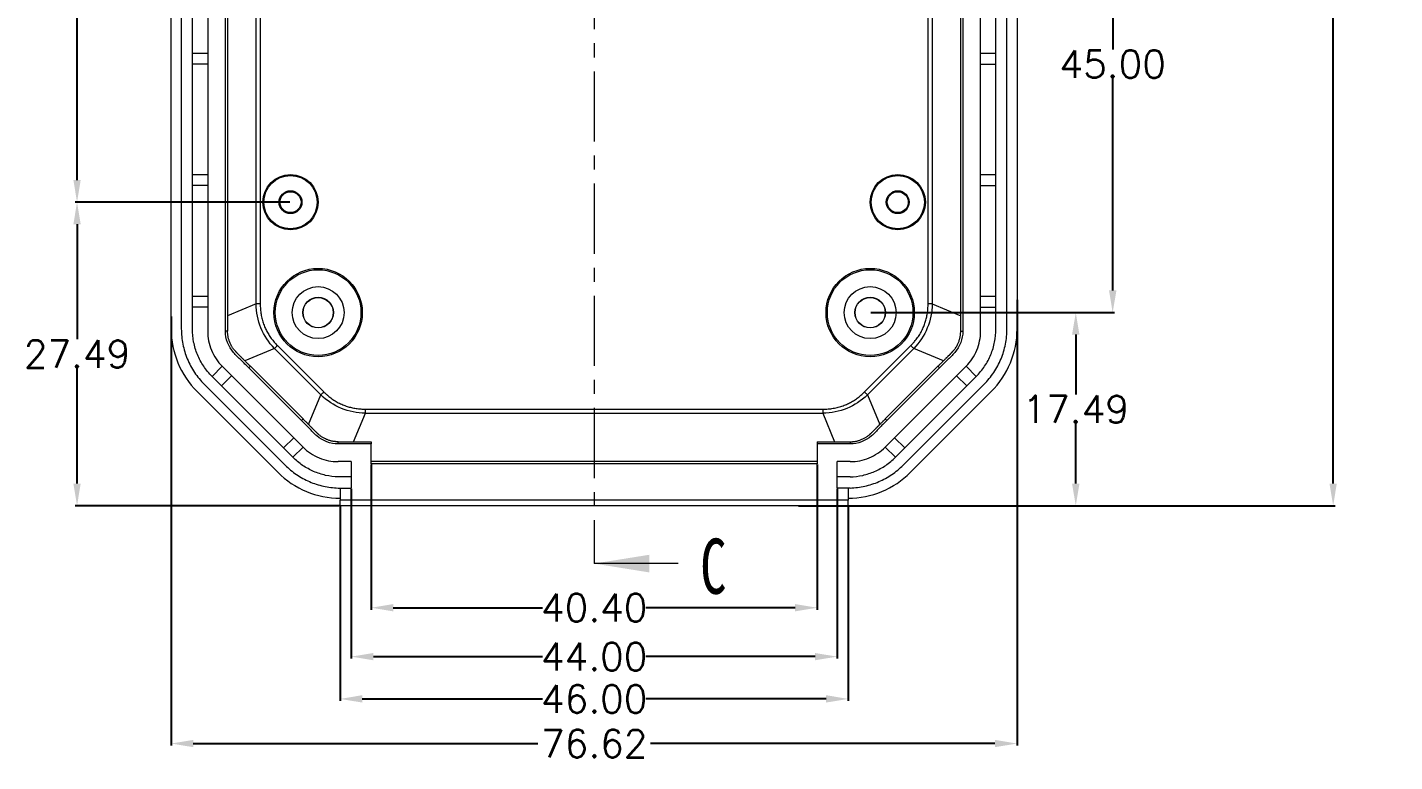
# Model space of a CAD drawing. Header units: inches. Extents: x 1153 to 3519, y 573 to 968.
# Drawn here: x 3126.4 to 3250.3, y 725.1 to 791.6 of the extents above; entities that cross this region are included whole.
import ezdxf

# ---------------------------------------------------------------- set-up
doc = ezdxf.new("R2010")
doc.units = ezdxf.units.IN
doc.linetypes.add('CENTER', pattern=[10.16, 6.35, -1.27, 1.27, -1.27])
doc.styles.add('SLDTEXTSTYLE6', font='TXT', dxfattribs={"width": 0.7})
doc.styles.get("Standard").update_dxf_attribs({"font": 'txt', "bigfont": 'gbcbig.shx'})
doc.dimstyles.new('2.5', dxfattribs={"dimtxt": 2.5, "dimasz": 2, "dimexe": 0.18, "dimexo": 0.0625, "dimgap": 0.09, "dimtad": 0, "dimtih": 1, "dimtoh": 1, "dimzin": 0, "dimdsep": 46, "dimtxsty": 'Standard', "dimcen": 2, "dimadec": 0, "dimazin": 0, "dimtfac": 1, "dimtofl": 0, "dimtmove": 0, "dimatfit": 3, "dimfxl": 1, "dimtolj": 1, "dimtzin": 0, "dimarcsym": 0})

# ---------------------------------------------------------------- blocks, each defined once
blk = doc.blocks.new('*D119')
at = {"color": 0, "lineweight": -2, "transparency": 16777216}
for p, q in [((3216.06, 766.94), (3216.06, 726.57)), ((3139.45, 765.42), (3139.45, 726.57)), ((3141.45, 726.75), (3172.67, 726.75)), ((3214.06, 726.75), (3182.85, 726.75))]:
    blk.add_line(p, q, dxfattribs=at)
at = {"color": 0, "transparency": 16777216}
for points in [[(3141.45, 727.08), (3141.45, 726.42), (3139.45, 726.75)], [(3214.06, 727.08), (3214.06, 726.42), (3216.06, 726.75)]]:
    blk.add_solid(points, dxfattribs=at)
at = {"layer": 'Defpoints', "color": 0, "transparency": 16777216}
for p in [(3216.06, 767.01), (3139.45, 765.48), (3139.45, 726.75)]:
    blk.add_point(p, dxfattribs=at)
at = {"color": 0, "transparency": 16777216, "insert": (3177.76, 726.75), "char_height": 2.5, "attachment_point": 5}
blk.add_mtext('\\A1;76.62', dxfattribs=at)
blk = doc.blocks.new('*D120')
at = {"color": 0, "lineweight": -2, "transparency": 16777216}
for p, q in [((3200.82, 873.27), (3244.87, 873.27)), ((3244.69, 871.27), (3244.69, 812.12)), ((3244.69, 750.29), (3244.69, 809.44)), ((3200.82, 748.29), (3244.87, 748.29))]:
    blk.add_line(p, q, dxfattribs=at)
at = {"color": 0, "transparency": 16777216}
for points in [[(3244.36, 871.27), (3245.02, 871.27), (3244.69, 873.27)], [(3244.36, 750.29), (3245.02, 750.29), (3244.69, 748.29)]]:
    blk.add_solid(points, dxfattribs=at)
at = {"layer": 'Defpoints', "color": 0, "transparency": 16777216}
for p in [(3200.76, 873.27), (3244.69, 873.27), (3200.76, 748.29)]:
    blk.add_point(p, dxfattribs=at)
at = {"color": 0, "transparency": 16777216, "insert": (3244.69, 810.78), "char_height": 2.5, "attachment_point": 5}
blk.add_mtext('\\A1;124.98', dxfattribs=at)
blk = doc.blocks.new('*D123')
at = {"color": 0, "lineweight": -2, "transparency": 16777216}
for p, q in [((3157.56, 752.02), (3157.56, 738.87)), ((3197.96, 752.02), (3197.96, 738.87)), ((3159.56, 739.05), (3173.08, 739.05)), ((3195.96, 739.05), (3182.43, 739.05))]:
    blk.add_line(p, q, dxfattribs=at)
at = {"color": 0, "transparency": 16777216}
for points in [[(3159.56, 739.38), (3159.56, 738.72), (3157.56, 739.05)], [(3195.96, 739.38), (3195.96, 738.72), (3197.96, 739.05)]]:
    blk.add_solid(points, dxfattribs=at)
at = {"layer": 'Defpoints', "color": 0, "transparency": 16777216}
for p in [(3157.56, 752.08), (3197.96, 752.08), (3197.96, 739.05)]:
    blk.add_point(p, dxfattribs=at)
at = {"color": 0, "transparency": 16777216, "insert": (3177.76, 739.05), "char_height": 2.5, "attachment_point": 5}
blk.add_mtext('\\A1;40.40', dxfattribs=at)
blk = doc.blocks.new('*D124')
at = {"color": 0, "lineweight": -2, "transparency": 16777216}
for p, q in [((3154.76, 748.23), (3154.76, 730.61)), ((3200.76, 748.23), (3200.76, 730.61)), ((3156.76, 730.79), (3173.08, 730.79)), ((3198.76, 730.79), (3182.43, 730.79))]:
    blk.add_line(p, q, dxfattribs=at)
at = {"color": 0, "transparency": 16777216}
for points in [[(3156.76, 731.13), (3156.76, 730.46), (3154.76, 730.79)], [(3198.76, 731.13), (3198.76, 730.46), (3200.76, 730.79)]]:
    blk.add_solid(points, dxfattribs=at)
at = {"layer": 'Defpoints', "color": 0, "transparency": 16777216}
for p in [(3154.76, 748.29), (3200.76, 748.29), (3200.76, 730.79)]:
    blk.add_point(p, dxfattribs=at)
at = {"color": 0, "transparency": 16777216, "insert": (3177.76, 730.79), "char_height": 2.5, "attachment_point": 5}
blk.add_mtext('\\A1;46.00', dxfattribs=at)
blk = doc.blocks.new('*D125')
at = {"color": 0, "lineweight": -2, "transparency": 16777216}
for p, q in [((3155.76, 749.83), (3155.76, 734.44)), ((3199.76, 749.83), (3199.76, 734.44)), ((3157.76, 734.62), (3173.08, 734.62)), ((3197.76, 734.62), (3182.43, 734.62))]:
    blk.add_line(p, q, dxfattribs=at)
at = {"color": 0, "transparency": 16777216}
for points in [[(3157.76, 734.95), (3157.76, 734.29), (3155.76, 734.62)], [(3197.76, 734.95), (3197.76, 734.29), (3199.76, 734.62)]]:
    blk.add_solid(points, dxfattribs=at)
at = {"layer": 'Defpoints', "color": 0, "transparency": 16777216}
for p in [(3155.76, 749.89), (3199.76, 749.89), (3199.76, 734.62)]:
    blk.add_point(p, dxfattribs=at)
at = {"color": 0, "transparency": 16777216, "insert": (3177.76, 734.62), "char_height": 2.5, "attachment_point": 5}
blk.add_mtext('\\A1;44.00', dxfattribs=at)
blk = doc.blocks.new('*D127')
at = {"color": 0, "lineweight": -2, "transparency": 16777216}
for p, q in [((3150.19, 775.78), (3130.74, 775.78)), ((3130.92, 773.78), (3130.92, 763.37)), ((3130.92, 750.29), (3130.92, 760.69)), ((3154.69, 748.29), (3130.74, 748.29))]:
    blk.add_line(p, q, dxfattribs=at)
at = {"color": 0, "transparency": 16777216}
for points in [[(3130.59, 773.78), (3131.25, 773.78), (3130.92, 775.78)], [(3130.59, 750.29), (3131.25, 750.29), (3130.92, 748.29)]]:
    blk.add_solid(points, dxfattribs=at)
at = {"layer": 'Defpoints', "color": 0, "transparency": 16777216}
for p in [(3130.92, 775.78), (3150.26, 775.78), (3154.76, 748.29)]:
    blk.add_point(p, dxfattribs=at)
at = {"color": 0, "transparency": 16777216, "insert": (3130.92, 762.03), "char_height": 2.5, "attachment_point": 5}
blk.add_mtext('\\A1;27.49', dxfattribs=at)
blk = doc.blocks.new('*D128')
at = {"color": 0, "lineweight": -2, "transparency": 16777216}
for p, q in [((3150.19, 820.78), (3130.74, 820.78)), ((3130.92, 818.78), (3130.92, 799.62)), ((3130.92, 777.78), (3130.92, 796.94)), ((3150.19, 775.78), (3130.74, 775.78))]:
    blk.add_line(p, q, dxfattribs=at)
at = {"color": 0, "transparency": 16777216}
for points in [[(3130.59, 818.78), (3131.25, 818.78), (3130.92, 820.78)], [(3130.59, 777.78), (3131.25, 777.78), (3130.92, 775.78)]]:
    blk.add_solid(points, dxfattribs=at)
at = {"layer": 'Defpoints', "color": 0, "transparency": 16777216}
for p in [(3130.92, 820.78), (3150.26, 820.78), (3150.26, 775.78)]:
    blk.add_point(p, dxfattribs=at)
at = {"color": 0, "transparency": 16777216, "insert": (3130.92, 798.28), "char_height": 2.5, "attachment_point": 5}
blk.add_mtext('\\A1;45.00', dxfattribs=at)
blk = doc.blocks.new('*D141')
at = {"color": 0, "lineweight": -2, "transparency": 16777216}
for p, q in [((3202.82, 765.78), (3221.56, 765.78)), ((3221.38, 763.78), (3221.38, 758.37)), ((3221.38, 750.29), (3221.38, 755.69)), ((3196.25, 748.29), (3221.56, 748.29))]:
    blk.add_line(p, q, dxfattribs=at)
at = {"color": 0, "transparency": 16777216}
for points in [[(3221.04, 763.78), (3221.71, 763.78), (3221.38, 765.78)], [(3221.04, 750.29), (3221.71, 750.29), (3221.38, 748.29)]]:
    blk.add_solid(points, dxfattribs=at)
at = {"layer": 'Defpoints', "color": 0, "transparency": 16777216}
for p in [(3202.76, 765.78), (3221.38, 765.78), (3196.19, 748.29)]:
    blk.add_point(p, dxfattribs=at)
at = {"color": 0, "transparency": 16777216, "insert": (3221.38, 757.03), "char_height": 2.5, "attachment_point": 5}
blk.add_mtext('\\A1;17.49', dxfattribs=at)
blk = doc.blocks.new('*D142')
at = {"color": 0, "lineweight": -2, "transparency": 16777216}
for p, q in [((3202.82, 810.78), (3224.9, 810.78)), ((3224.72, 808.78), (3224.72, 789.62)), ((3224.72, 767.78), (3224.72, 786.94)), ((3202.82, 765.78), (3224.9, 765.78))]:
    blk.add_line(p, q, dxfattribs=at)
at = {"color": 0, "transparency": 16777216}
for points in [[(3224.39, 808.78), (3225.06, 808.78), (3224.72, 810.78)], [(3224.39, 767.78), (3225.06, 767.78), (3224.72, 765.78)]]:
    blk.add_solid(points, dxfattribs=at)
at = {"layer": 'Defpoints', "color": 0, "transparency": 16777216}
for p in [(3202.76, 810.78), (3224.72, 810.78), (3202.76, 765.78)]:
    blk.add_point(p, dxfattribs=at)
at = {"color": 0, "transparency": 16777216, "insert": (3224.72, 788.28), "char_height": 2.5, "attachment_point": 5}
blk.add_mtext('\\A1;45.00', dxfattribs=at)

msp = doc.modelspace()

# ---------------------------------------------------------------- linework, layer by layer
at = {"color": 1, "linetype": 'CENTER', "lineweight": 0}
msp.add_line((3177.756, 879.065), (3177.756, 743.047), dxfattribs=at)
at = {"color": 7, "linetype": 'Continuous', "lineweight": 15}
for p, q in [((3139.448, 764.286), (3139.448, 857.271)), ((3140.366, 857.254), (3140.366, 764.304)), ((3142.756, 857.463), (3142.756, 764.094)), ((3144.356, 764.094), (3144.356, 857.463)), ((3144.556, 857.463), (3144.556, 764.094)), ((3210.956, 764.094), (3210.956, 857.463)), ((3211.156, 857.463), (3211.156, 764.094)), ((3212.756, 764.094), (3212.756, 857.463)), ((3215.147, 764.304), (3215.147, 857.254)), ((3216.064, 857.271), (3216.064, 764.286)), ((3147.134, 766.572), (3147.134, 854.986)), ((3147.511, 854.986), (3147.511, 766.572)), ((3208.002, 766.572), (3208.002, 854.986)), ((3208.379, 854.986), (3208.379, 766.572)), ((3141.366, 789.279), (3141.366, 799.279)), ((3214.147, 789.279), (3214.147, 799.279)), ((3141.366, 789.279), (3142.756, 789.279)), ((3141.366, 788.279), (3141.366, 789.279)), ((3212.756, 789.279), (3214.147, 789.279)), ((3214.147, 788.279), (3214.147, 789.279)), ((3142.756, 788.279), (3141.366, 788.279)), ((3141.366, 778.279), (3141.366, 788.279)), ((3212.756, 788.279), (3214.147, 788.279)), ((3214.147, 778.279), (3214.147, 788.279)), ((3141.366, 778.279), (3142.756, 778.279)), ((3141.366, 777.279), (3141.366, 778.279)), ((3212.756, 778.279), (3214.147, 778.279)), ((3214.147, 777.279), (3214.147, 778.279)), ((3142.756, 777.279), (3141.366, 777.279)), ((3141.366, 767.279), (3141.366, 777.279)), ((3212.756, 777.279), (3214.147, 777.279)), ((3214.147, 767.279), (3214.147, 777.279)), ((3141.366, 767.279), (3142.756, 767.279)), ((3141.366, 766.279), (3141.366, 767.279)), ((3212.756, 767.279), (3214.147, 767.279)), ((3214.147, 766.279), (3214.147, 767.279)), ((3142.756, 766.279), (3141.366, 766.279)), ((3141.366, 764.304), (3141.366, 766.279)), ((3147.134, 766.572), (3144.556, 765.495)), ((3147.511, 766.572), (3147.134, 766.572)), ((3208.379, 766.572), (3208.002, 766.572)), ((3208.379, 766.572), (3210.956, 765.495)), ((3212.756, 766.279), (3214.147, 766.279)), ((3214.147, 764.304), (3214.147, 766.279)), ((3144.556, 764.094), (3144.356, 764.094)), ((3210.956, 764.094), (3211.156, 764.094)), ((3148.807, 762.528), (3146.125, 761.407)), ((3153.005, 758.33), (3148.807, 762.528)), ((3149.074, 762.794), (3153.272, 758.596)), ((3202.241, 758.596), (3206.439, 762.794)), ((3206.705, 762.528), (3202.507, 758.33)), ((3209.388, 761.407), (3206.705, 762.528)), ((3144.074, 760.913), (3143.152, 759.991)), ((3144.074, 760.913), (3151.39, 753.596)), ((3146.478, 760.771), (3146.619, 760.913)), ((3151.249, 756), (3146.478, 760.771)), ((3146.619, 760.913), (3151.39, 756.142)), ((3204.122, 753.596), (3211.439, 760.913)), ((3204.122, 756.142), (3208.893, 760.913)), ((3209.035, 760.771), (3204.264, 756)), ((3208.893, 760.913), (3209.035, 760.771)), ((3211.439, 760.913), (3212.361, 759.991)), ((3142.445, 759.284), (3149.761, 751.967)), ((3144, 759.142), (3143.152, 759.991)), ((3144.922, 760.064), (3144, 759.142)), ((3205.751, 751.967), (3213.068, 759.284)), ((3211.512, 759.142), (3210.59, 760.064)), ((3211.512, 759.142), (3212.361, 759.991)), ((3141.791, 758.63), (3149.108, 751.313)), ((3149.62, 753.523), (3144, 759.142)), ((3151.885, 755.648), (3153.005, 758.33)), ((3202.507, 758.33), (3203.628, 755.648)), ((3205.893, 753.523), (3211.512, 759.142)), ((3206.405, 751.313), (3213.722, 758.63)), ((3157.049, 756.656), (3157.049, 757.033)), ((3157.049, 757.033), (3198.464, 757.033)), ((3198.464, 757.033), (3198.464, 756.656)), ((3151.39, 756.142), (3151.249, 756)), ((3155.972, 754.079), (3157.049, 756.656)), ((3157.049, 756.656), (3198.464, 756.656)), ((3198.464, 756.656), (3199.54, 754.079)), ((3204.122, 756.142), (3204.264, 756)), ((3149.62, 753.523), (3150.542, 754.445)), ((3205.893, 753.523), (3204.971, 754.445)), ((3150.468, 752.674), (3149.62, 753.523)), ((3151.39, 753.596), (3150.468, 752.674)), ((3154.572, 753.879), (3154.572, 754.079)), ((3154.572, 754.079), (3157.556, 754.079)), ((3157.556, 753.879), (3154.572, 753.879)), ((3157.556, 754.079), (3157.556, 753.879)), ((3157.556, 752.079), (3157.556, 753.879)), ((3197.956, 754.079), (3200.941, 754.079)), ((3197.956, 754.079), (3197.956, 753.879)), ((3200.941, 753.879), (3197.956, 753.879)), ((3197.956, 753.879), (3197.956, 752.079)), ((3200.941, 754.079), (3200.941, 753.879)), ((3204.122, 753.596), (3205.044, 752.674)), ((3205.044, 752.674), (3205.893, 753.523)), ((3155.756, 752.279), (3154.572, 752.279)), ((3155.756, 752.279), (3155.756, 749.891)), ((3197.956, 752.292), (3157.556, 752.292)), ((3197.956, 752.079), (3157.556, 752.079)), ((3200.941, 752.279), (3199.756, 752.279)), ((3199.756, 749.891), (3199.756, 752.279)), ((3155.756, 750.892), (3154.572, 750.892)), ((3200.941, 750.892), (3199.756, 750.892)), ((3154.572, 749.891), (3154.756, 749.891)), ((3154.756, 749.891), (3154.756, 748.788)), ((3154.756, 749.891), (3155.756, 749.891)), ((3200.756, 749.891), (3199.756, 749.891)), ((3200.756, 749.891), (3200.756, 748.788)), ((3200.941, 749.891), (3200.756, 749.891)), ((3200.756, 748.788), (3154.756, 748.788)), ((3154.756, 748.288), (3154.756, 748.788)), ((3200.756, 748.288), (3154.756, 748.288)), ((3200.756, 748.288), (3200.756, 748.788))]:
    msp.add_line(p, q, dxfattribs=at)
at = {"color": 7, "linetype": 'Continuous', "lineweight": 0}
msp.add_line((3185.356, 743.047), (3177.756, 743.047), dxfattribs=at)
at = {"color": 7, "linetype": 'Continuous', "lineweight": 15, "flags": 128}
for points in [[(3148.807, 762.528), (3148.84, 762.56), (3148.872, 762.593), (3148.905, 762.626), (3148.939, 762.659), (3148.972, 762.693), (3149.006, 762.726), (3149.04, 762.76), (3149.074, 762.794)], [(3206.439, 762.794), (3206.473, 762.76), (3206.507, 762.726), (3206.54, 762.693), (3206.574, 762.659), (3206.607, 762.626), (3206.64, 762.593), (3206.673, 762.56), (3206.705, 762.528)], [(3153.272, 758.596), (3153.238, 758.562), (3153.204, 758.528), (3153.17, 758.495), (3153.137, 758.461), (3153.103, 758.428), (3153.07, 758.395), (3153.038, 758.362), (3153.005, 758.33)], [(3202.507, 758.33), (3202.475, 758.362), (3202.442, 758.395), (3202.409, 758.428), (3202.376, 758.461), (3202.342, 758.495), (3202.309, 758.528), (3202.275, 758.562), (3202.241, 758.596)]]:
    msp.add_lwpolyline(points, dxfattribs=at)
at = {"color": 7, "linetype": 'Continuous', "lineweight": 15}
for centre, radius in [((3150.256, 775.779), 2.5), ((3150.256, 775.779), 2.413), ((3205.256, 775.779), 2.5), ((3205.256, 775.779), 2.413), ((3150.256, 775.779), 1.037), ((3150.256, 775.779), 0.95), ((3205.256, 775.779), 1.037), ((3205.256, 775.779), 0.95), ((3152.756, 765.779), 4), ((3152.756, 765.779), 3.878), ((3202.756, 765.779), 4), ((3202.756, 765.779), 3.878), ((3152.756, 765.779), 2.35), ((3202.756, 765.779), 2.35), ((3152.756, 765.779), 1.385), ((3152.756, 765.779), 1.367), ((3202.756, 765.779), 1.385), ((3202.756, 765.779), 1.367)]:
    msp.add_circle(centre, radius, dxfattribs=at)
for centre, major_axis, start_param, end_param in [((3147.45, 764.289), (5.659, 5.659), 2.3563468, 3.1415927), ((3208.063, 764.289), (5.659, -5.659), 0, 0.7852459), ((3154.766, 756.972), (-5.659, -5.659), 0, 0.7843295), ((3200.747, 756.972), (-5.659, 5.659), 2.3572632, 3.1415927)]:
    msp.add_ellipse(centre, major_axis=major_axis, ratio=0.9996955, start_param=start_param, end_param=end_param, dxfattribs=at)
for points in [[(3148.807, 762.528), (3147.73, 763.652), (3147.167, 765.012), (3147.134, 766.572)], [(3208.379, 766.572), (3208.345, 765.012), (3207.783, 763.652), (3206.705, 762.528)], [(3157.049, 756.656), (3155.489, 756.69), (3154.13, 757.253), (3153.005, 758.33)], [(3202.507, 758.33), (3201.383, 757.253), (3200.023, 756.69), (3198.464, 756.656)]]:
    msp.add_open_spline(points, degree=3, dxfattribs=at)
for points, knots in [([(3147.511, 766.572), (3147.512, 766.49), (3147.514, 766.329), (3147.529, 766.09), (3147.553, 765.854), (3147.587, 765.622), (3147.63, 765.394), (3147.684, 765.169), (3147.746, 764.949), (3147.819, 764.732), (3147.923, 764.463), (3148.071, 764.145), (3148.274, 763.785), (3148.51, 763.439), (3148.775, 763.105), (3148.973, 762.899), (3149.074, 762.794)], [0, 0, 0, 0, 0.0579368, 0.1150501, 0.1714369, 0.2271979, 0.2824374, 0.3372624, 0.3917826, 0.4461095, 0.5003557, 0.5979672, 0.6960997, 0.7954031, 0.896505, 1, 1, 1, 1]), ([(3206.439, 762.794), (3206.496, 762.852), (3206.608, 762.967), (3206.767, 763.147), (3206.916, 763.33), (3207.056, 763.518), (3207.186, 763.71), (3207.307, 763.906), (3207.418, 764.107), (3207.519, 764.311), (3207.636, 764.575), (3207.756, 764.904), (3207.866, 765.304), (3207.944, 765.715), (3207.993, 766.139), (3207.999, 766.426), (3208.002, 766.572)], [0, 0, 0, 0, 0.0578095, 0.1148088, 0.1710955, 0.2267708, 0.2819393, 0.3367088, 0.3911891, 0.4454918, 0.4997299, 0.5973674, 0.6955773, 0.7950083, 0.8962853, 1, 1, 1, 1]), ([(3140.366, 764.304), (3140.366, 763.836), (3140.412, 763.373), (3140.594, 762.456), (3140.729, 762.013), (3140.994, 761.374), (3141.093, 761.165), (3141.312, 760.755), (3141.432, 760.554), (3141.82, 759.974), (3142.114, 759.615), (3142.445, 759.284)], [0, 0, 0, 0, 0.25, 0.25, 0.5, 0.5, 0.625, 0.625, 0.75, 0.75, 1, 1, 1, 1]), ([(3143.152, 759.991), (3142.868, 760.275), (3142.614, 760.584), (3142.168, 761.253), (3141.982, 761.603), (3141.754, 762.152), (3141.687, 762.339), (3141.571, 762.721), (3141.522, 762.917), (3141.405, 763.505), (3141.366, 763.902), (3141.366, 764.304)], [0, 0, 0, 0, 0.25, 0.25, 0.5, 0.5, 0.625, 0.625, 0.75, 0.75, 1, 1, 1, 1]), ([(3212.361, 759.991), (3212.645, 760.275), (3212.898, 760.584), (3213.344, 761.253), (3213.531, 761.603), (3213.758, 762.152), (3213.825, 762.339), (3213.941, 762.721), (3213.991, 762.917), (3214.108, 763.505), (3214.147, 763.902), (3214.147, 764.304)], [0, 0, 0, 0, 0.25, 0.25, 0.5, 0.5, 0.625, 0.625, 0.75, 0.75, 1, 1, 1, 1]), ([(3213.068, 759.284), (3213.399, 759.615), (3213.694, 759.974), (3214.213, 760.752), (3214.43, 761.161), (3214.695, 761.8), (3214.773, 762.017), (3214.908, 762.462), (3214.965, 762.69), (3215.101, 763.374), (3215.147, 763.836), (3215.147, 764.304)], [0, 0, 0, 0, 0.25, 0.25, 0.5, 0.5, 0.625, 0.625, 0.75, 0.75, 1, 1, 1, 1]), ([(3142.756, 764.094), (3142.756, 763.797), (3142.785, 763.505), (3142.899, 762.931), (3142.986, 762.645), (3143.211, 762.101), (3143.349, 761.843), (3143.675, 761.354), (3143.864, 761.123), (3144.074, 760.913)], [0, 0, 0, 0, 0.25, 0.25, 0.5, 0.5, 0.75, 0.75, 1, 1, 1, 1]), ([(3146.478, 760.771), (3146.247, 761.003), (3146.02, 761.238), (3145.549, 761.692), (3145.305, 761.909), (3144.649, 762.692), (3144.356, 763.392), (3144.356, 764.094)], [0, 0, 0, 0, 0.25, 0.25, 0.5, 0.5, 1, 1, 1, 1]), ([(3145.237, 762.303), (3145.216, 762.326), (3145.178, 762.37), (3145.12, 762.442), (3145.067, 762.514), (3144.992, 762.621), (3144.902, 762.765), (3144.809, 762.95), (3144.751, 763.084), (3144.703, 763.214), (3144.667, 763.325), (3144.635, 763.444), (3144.607, 763.566), (3144.585, 763.692), (3144.571, 763.804), (3144.562, 763.904), (3144.557, 764), (3144.557, 764.064), (3144.556, 764.094)], [0, 0, 0, 0, 0.0742438, 0.1404839, 0.1989761, 0.2500958, 0.3747272, 0.4354337, 0.5000628, 0.5569786, 0.6249049, 0.6718595, 0.7501485, 0.8233378, 0.875173, 0.9219694, 0.9630923, 1, 1, 1, 1]), ([(3211.156, 764.094), (3211.156, 763.392), (3210.863, 762.692), (3210.208, 761.909), (3209.964, 761.692), (3209.493, 761.238), (3209.266, 761.003), (3209.035, 760.771)], [0, 0, 0, 0, 0.5, 0.5, 0.75, 0.75, 1, 1, 1, 1]), ([(3210.276, 762.303), (3210.296, 762.326), (3210.335, 762.37), (3210.392, 762.442), (3210.445, 762.513), (3210.52, 762.62), (3210.609, 762.763), (3210.701, 762.947), (3210.759, 763.081), (3210.808, 763.211), (3210.844, 763.324), (3210.876, 763.444), (3210.904, 763.566), (3210.926, 763.691), (3210.941, 763.804), (3210.95, 763.904), (3210.955, 764), (3210.956, 764.064), (3210.956, 764.094)], [0, 0, 0, 0, 0.0742676, 0.1404159, 0.19868, 0.2494163, 0.3735143, 0.4344379, 0.4986022, 0.5550465, 0.6238038, 0.6728418, 0.7492658, 0.8231906, 0.8746956, 0.9217541, 0.9630402, 1, 1, 1, 1]), ([(3211.439, 760.913), (3211.649, 761.123), (3211.835, 761.35), (3212.16, 761.837), (3212.301, 762.1), (3212.526, 762.644), (3212.611, 762.924), (3212.727, 763.5), (3212.756, 763.797), (3212.756, 764.094)], [0, 0, 0, 0, 0.25, 0.25, 0.5, 0.5, 0.75, 0.75, 1, 1, 1, 1]), ([(3145.237, 762.303), (3145.245, 762.294), (3145.261, 762.275), (3145.283, 762.251), (3145.305, 762.229), (3145.33, 762.203), (3145.36, 762.172), (3145.396, 762.136), (3145.436, 762.096), (3145.49, 762.042), (3145.56, 761.972), (3145.618, 761.915), (3145.666, 761.867), (3145.712, 761.82), (3145.754, 761.779), (3145.796, 761.737), (3145.837, 761.695), (3145.879, 761.654), (3145.911, 761.622), (3145.926, 761.607)], [0, 0, 0, 0, 0.0391742, 0.0808005, 0.1254726, 0.1703265, 0.2520023, 0.3252974, 0.3775188, 0.4432824, 0.501354, 0.5554279, 0.6260282, 0.6825054, 0.7507685, 0.81324, 0.8755883, 0.9411533, 1, 1, 1, 1]), ([(3210.276, 762.303), (3210.259, 762.283), (3210.226, 762.243), (3210.172, 762.183), (3210.109, 762.116), (3210.033, 762.037), (3209.916, 761.921), (3209.766, 761.777), (3209.646, 761.663), (3209.587, 761.607)], [0, 0, 0, 0, 0.0800343, 0.1624323, 0.2474149, 0.3622985, 0.4964027, 0.7481586, 1, 1, 1, 1]), ([(3209.587, 761.607), (3209.602, 761.621), (3209.634, 761.653), (3209.691, 761.71), (3209.748, 761.768), (3209.808, 761.827), (3209.857, 761.877), (3209.905, 761.925), (3209.953, 761.973), (3210, 762.02), (3210.044, 762.064), (3210.084, 762.103), (3210.12, 762.139), (3210.151, 762.17), (3210.178, 762.198), (3210.206, 762.227), (3210.238, 762.261), (3210.264, 762.289), (3210.276, 762.303)], [0, 0, 0, 0, 0.0571808, 0.1253514, 0.2509581, 0.3270034, 0.3943504, 0.4543717, 0.5016881, 0.5404449, 0.5799074, 0.6263214, 0.6813764, 0.7513904, 0.814087, 0.8762953, 0.9386946, 1, 1, 1, 1]), ([(3146.619, 760.913), (3146.606, 760.926), (3146.579, 760.953), (3146.536, 760.996), (3146.488, 761.044), (3146.426, 761.106), (3146.351, 761.182), (3146.26, 761.272), (3146.168, 761.364), (3146.077, 761.455), (3145.994, 761.539), (3145.949, 761.583), (3145.926, 761.607)], [0, 0, 0, 0, 0.0522409, 0.1110467, 0.1769361, 0.2502856, 0.377236, 0.5026454, 0.6357827, 0.7515141, 0.8688523, 1, 1, 1, 1]), ([(3208.893, 760.913), (3208.906, 760.926), (3208.933, 760.953), (3208.976, 760.995), (3209.023, 761.043), (3209.086, 761.106), (3209.161, 761.181), (3209.251, 761.271), (3209.343, 761.363), (3209.435, 761.455), (3209.519, 761.538), (3209.563, 761.583), (3209.587, 761.607)], [0, 0, 0, 0, 0.0510722, 0.1094651, 0.175663, 0.249998, 0.3754111, 0.5007553, 0.6340434, 0.7503803, 0.8679437, 1, 1, 1, 1]), ([(3153.272, 758.596), (3153.329, 758.539), (3153.444, 758.427), (3153.624, 758.269), (3153.808, 758.119), (3153.996, 757.979), (3154.188, 757.849), (3154.384, 757.729), (3154.584, 757.617), (3154.789, 757.516), (3155.053, 757.399), (3155.382, 757.279), (3155.781, 757.169), (3156.193, 757.091), (3156.617, 757.042), (3156.904, 757.036), (3157.049, 757.033)], [0, 0, 0, 0, 0.0578095, 0.1148088, 0.1710955, 0.2267708, 0.2819393, 0.3367088, 0.3911891, 0.4454918, 0.4997299, 0.5973674, 0.6955773, 0.7950083, 0.8962853, 1, 1, 1, 1]), ([(3198.464, 757.033), (3198.545, 757.034), (3198.706, 757.036), (3198.945, 757.051), (3199.181, 757.075), (3199.413, 757.109), (3199.641, 757.153), (3199.866, 757.206), (3200.086, 757.269), (3200.303, 757.342), (3200.572, 757.446), (3200.89, 757.593), (3201.25, 757.797), (3201.596, 758.032), (3201.93, 758.297), (3202.136, 758.496), (3202.241, 758.596)], [0, 0, 0, 0, 0.0579368, 0.1150501, 0.1714369, 0.2271979, 0.2824374, 0.3372624, 0.3917826, 0.4461095, 0.5003557, 0.5979672, 0.6960997, 0.7954031, 0.896505, 1, 1, 1, 1]), ([(3154.572, 753.879), (3153.872, 753.879), (3153.173, 754.169), (3152.389, 754.825), (3152.171, 755.07), (3151.716, 755.542), (3151.48, 755.769), (3151.249, 756)], [0, 0, 0, 0, 0.5, 0.5, 0.75, 0.75, 1, 1, 1, 1]), ([(3151.39, 756.142), (3151.403, 756.129), (3151.431, 756.101), (3151.474, 756.058), (3151.521, 756.011), (3151.584, 755.948), (3151.659, 755.873), (3151.75, 755.782), (3151.842, 755.69), (3151.933, 755.599), (3152.017, 755.516), (3152.061, 755.471), (3152.085, 755.447)], [0, 0, 0, 0, 0.0522859, 0.1110807, 0.176872, 0.2500078, 0.3770621, 0.5027613, 0.6351529, 0.7511826, 0.868403, 1, 1, 1, 1]), ([(3152.782, 754.757), (3152.774, 754.765), (3152.755, 754.781), (3152.731, 754.804), (3152.705, 754.829), (3152.678, 754.855), (3152.648, 754.885), (3152.615, 754.917), (3152.575, 754.958), (3152.52, 755.012), (3152.451, 755.081), (3152.393, 755.139), (3152.345, 755.187), (3152.299, 755.233), (3152.258, 755.275), (3152.215, 755.317), (3152.174, 755.358), (3152.132, 755.4), (3152.1, 755.432), (3152.085, 755.447)], [0, 0, 0, 0, 0.0371256, 0.0788902, 0.1255253, 0.1888573, 0.2522538, 0.3238537, 0.3778327, 0.4432171, 0.5015392, 0.5557488, 0.626064, 0.6815699, 0.7507436, 0.8130924, 0.875528, 0.9413009, 1, 1, 1, 1]), ([(3204.264, 756), (3204.032, 755.769), (3203.796, 755.542), (3203.342, 755.07), (3203.124, 754.825), (3202.339, 754.169), (3201.641, 753.879), (3200.941, 753.879)], [0, 0, 0, 0, 0.25, 0.25, 0.5, 0.5, 1, 1, 1, 1]), ([(3202.73, 754.757), (3202.739, 754.765), (3202.758, 754.782), (3202.782, 754.804), (3202.806, 754.827), (3202.832, 754.852), (3202.862, 754.882), (3202.897, 754.917), (3202.938, 754.957), (3202.991, 755.011), (3203.06, 755.08), (3203.118, 755.138), (3203.185, 755.204), (3203.242, 755.262), (3203.297, 755.317), (3203.338, 755.358), (3203.38, 755.4), (3203.412, 755.432), (3203.428, 755.447)], [0, 0, 0, 0, 0.03922128, 0.0806733, 0.12500558, 0.17228733, 0.25117788, 0.32466357, 0.3761041, 0.4422004, 0.4999097, 0.55426081, 0.62478524, 0.7498557, 0.8125111, 0.875048, 0.94097585, 1, 1, 1, 1]), ([(3203.428, 755.447), (3203.439, 755.459), (3203.463, 755.482), (3203.501, 755.52), (3203.54, 755.56), (3203.595, 755.614), (3203.672, 755.691), (3203.764, 755.784), (3203.839, 755.859), (3203.898, 755.918), (3203.959, 755.978), (3204.033, 756.052), (3204.094, 756.114), (3204.122, 756.142)], [0, 0, 0, 0, 0.0683225, 0.1320735, 0.1923152, 0.2503028, 0.3662684, 0.499789, 0.6250225, 0.6878878, 0.7503642, 0.8871921, 1, 1, 1, 1]), ([(3154.572, 754.079), (3154.554, 754.079), (3154.518, 754.079), (3154.463, 754.081), (3154.406, 754.084), (3154.347, 754.088), (3154.272, 754.095), (3154.171, 754.108), (3154.046, 754.129), (3153.926, 754.156), (3153.807, 754.189), (3153.695, 754.224), (3153.566, 754.272), (3153.433, 754.329), (3153.25, 754.42), (3153.095, 754.516), (3152.969, 754.605), (3152.872, 754.68), (3152.814, 754.73), (3152.782, 754.757)], [0, 0, 0, 0, 0.0218936, 0.0449948, 0.0696672, 0.0962105, 0.1248663, 0.177401, 0.2498935, 0.3257475, 0.3749162, 0.4426022, 0.4995613, 0.5639617, 0.6248811, 0.7492227, 0.818836, 0.902162, 1, 1, 1, 1]), ([(3200.941, 754.079), (3200.959, 754.079), (3200.995, 754.079), (3201.05, 754.081), (3201.107, 754.084), (3201.165, 754.088), (3201.241, 754.096), (3201.341, 754.108), (3201.466, 754.13), (3201.587, 754.157), (3201.705, 754.19), (3201.817, 754.225), (3201.946, 754.273), (3202.079, 754.33), (3202.262, 754.421), (3202.418, 754.516), (3202.543, 754.605), (3202.641, 754.68), (3202.699, 754.73), (3202.73, 754.757)], [0, 0, 0, 0, 0.0218889, 0.0449923, 0.069671, 0.0962213, 0.1248816, 0.1773616, 0.2499094, 0.3255776, 0.3749215, 0.4425826, 0.4995469, 0.5639365, 0.6248563, 0.7492127, 0.8186932, 0.9020376, 1, 1, 1, 1]), ([(3151.39, 753.596), (3151.6, 753.386), (3151.827, 753.201), (3152.314, 752.875), (3152.577, 752.734), (3153.121, 752.509), (3153.402, 752.424), (3153.978, 752.309), (3154.275, 752.279), (3154.572, 752.279)], [0, 0, 0, 0, 0.25, 0.25, 0.5, 0.5, 0.75, 0.75, 1, 1, 1, 1]), ([(3200.941, 752.279), (3201.238, 752.279), (3201.53, 752.308), (3202.104, 752.422), (3202.39, 752.508), (3202.934, 752.734), (3203.192, 752.871), (3203.681, 753.197), (3203.912, 753.386), (3204.122, 753.596)], [0, 0, 0, 0, 0.25, 0.25, 0.5, 0.5, 0.75, 0.75, 1, 1, 1, 1]), ([(3149.761, 751.967), (3150.08, 751.649), (3150.425, 751.364), (3151.17, 750.859), (3151.56, 750.645), (3152.171, 750.382), (3152.379, 750.303), (3152.804, 750.165), (3153.022, 750.106), (3153.678, 749.96), (3154.122, 749.905), (3154.572, 749.891)], [0, 0, 0, 0, 0.25, 0.25, 0.5, 0.5, 0.625, 0.625, 0.75, 0.75, 1, 1, 1, 1]), ([(3154.572, 750.892), (3154.188, 750.905), (3153.808, 750.954), (3153.059, 751.124), (3152.698, 751.242), (3152.004, 751.544), (3151.667, 751.729), (3151.034, 752.16), (3150.74, 752.403), (3150.468, 752.674)], [0, 0, 0, 0, 0.25, 0.25, 0.5, 0.5, 0.75, 0.75, 1, 1, 1, 1]), ([(3200.941, 750.892), (3201.325, 750.905), (3201.704, 750.954), (3202.453, 751.124), (3202.814, 751.242), (3203.509, 751.544), (3203.845, 751.729), (3204.478, 752.16), (3204.773, 752.403), (3205.044, 752.674)], [0, 0, 0, 0, 0.25, 0.25, 0.5, 0.5, 0.75, 0.75, 1, 1, 1, 1]), ([(3200.941, 749.891), (3201.391, 749.905), (3201.835, 749.96), (3202.714, 750.156), (3203.137, 750.293), (3203.748, 750.557), (3203.948, 750.655), (3204.339, 750.869), (3204.532, 750.987), (3205.088, 751.364), (3205.433, 751.649), (3205.751, 751.967)], [0, 0, 0, 0, 0.25, 0.25, 0.5, 0.5, 0.625, 0.625, 0.75, 0.75, 1, 1, 1, 1])]:
    msp.add_open_spline(points, degree=3, knots=knots, dxfattribs=at)
at = {"color": 7, "linetype": 'Continuous', "lineweight": 0}
msp.add_solid([(3177.756, 743.047), (3182.756, 742.247), (3182.756, 743.847)], dxfattribs=at)

# ---------------------------------------------------------------- texts
at = {"color": 7, "linetype": 'Continuous', "insert": (3187.358, 745.31), "char_height": 5, "attachment_point": 1, "style": 'SLDTEXTSTYLE6'}
msp.add_mtext('C', dxfattribs=at)

# ---------------------------------------------------------------- dimensions: what is measured, and where the dimension line sits
dim = msp.add_linear_dim(base=(3244.689, 873.27), p1=(3200.756, 748.288), p2=(3200.756, 873.27), angle=90, dimstyle='2.5')
dim.commit()
dim.dimension.update_dxf_attribs({"geometry": '*D120', "text_midpoint": (3244.689, 810.779), "dimtype": 160})
for base, p1, p2, picture, middle in [((3130.919, 820.779), (3150.256, 775.779), (3150.256, 820.779), '*D128', (3130.919, 798.279)), ((3224.722, 810.779), (3202.756, 765.779), (3202.756, 810.779), '*D142', (3224.722, 788.279)), ((3130.919, 775.779), (3154.756, 748.288), (3150.256, 775.779), '*D127', (3130.919, 762.033)), ((3221.376, 765.779), (3196.185, 748.288), (3202.756, 765.779), '*D141', (3221.376, 757.033))]:
    dim = msp.add_linear_dim(base=base, p1=p1, p2=p2, angle=90, dimstyle='2.5')
    dim.commit()
    dim.dimension.update_dxf_attribs({"geometry": picture, "text_midpoint": middle})
for base, p1, p2, picture, middle in [((3139.448, 726.75), (3216.064, 767.006), (3139.448, 765.482), '*D119', (3177.756, 726.75)), ((3199.756, 734.62), (3155.756, 749.891), (3199.756, 749.891), '*D125', (3177.756, 734.62)), ((3200.756, 730.794), (3154.756, 748.288), (3200.756, 748.288), '*D124', (3177.756, 730.794))]:
    dim = msp.add_linear_dim(base=base, p1=p1, p2=p2, dimstyle='2.5')
    dim.commit()
    dim.dimension.update_dxf_attribs({"geometry": picture, "text_midpoint": middle, "dimtype": 160})
dim = msp.add_linear_dim(base=(3197.956, 739.051), p1=(3157.556, 752.079), p2=(3197.956, 752.079), dimstyle='2.5')
dim.commit()
dim.dimension.update_dxf_attribs({"geometry": '*D123', "text_midpoint": (3177.756, 739.051)})

doc.saveas('drawing.dxf')
